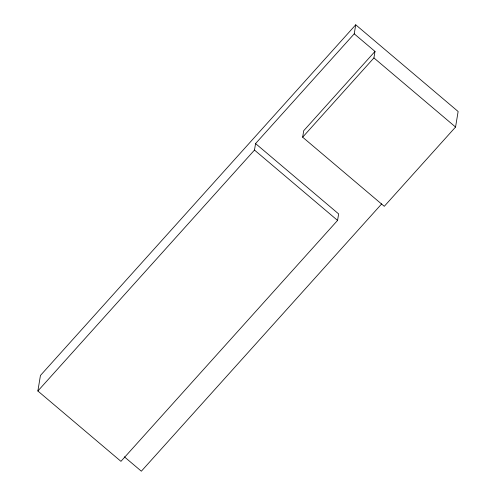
<?xml version="1.0" encoding="UTF-8"?>
<svg xmlns="http://www.w3.org/2000/svg" width="496" height="496" viewBox="0 0 496 496"><rect width="100%" height="100%" fill="white"/><g stroke="black" fill="none" stroke-linecap="round" stroke-linejoin="round"><path stroke-width="0.74" d="M354.231 33.833L255.564 143.573L338.638 213.919L337.565 220.416L120.95 461.342L37.87 391.003L40.443 375.466L355.731 24.8L458.13 111.501L455.557 127.038L384.282 206.311L302.647 137.194L303.726 130.69L375.001 51.417L354.231 33.833L355.731 24.8M37.87 391.003L254.485 150.077L255.564 143.573M302.647 137.194L373.922 57.92L375.001 51.417M381.728 203.844L141.348 471.2L124.366 456.822M373.922 57.92L455.557 127.038M254.485 150.077L337.565 220.416"/></g></svg>
